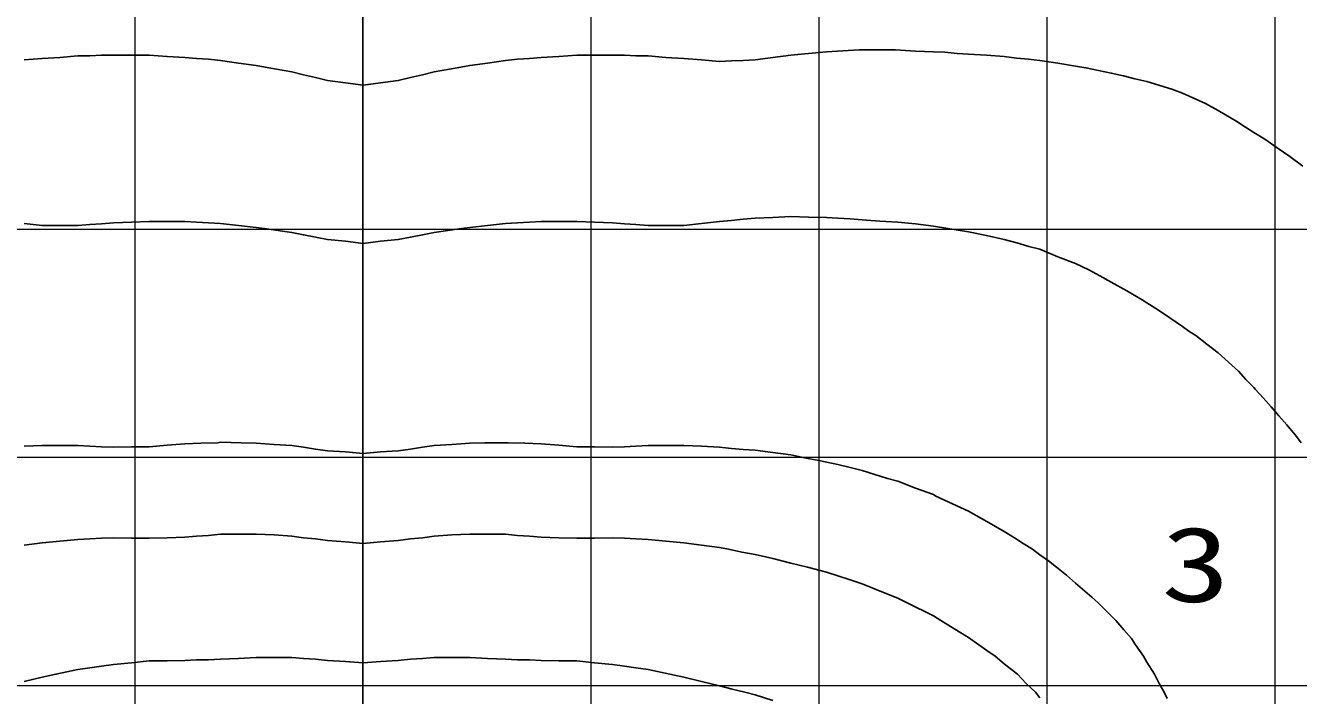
# Model space of a CAD drawing. Units: millimetres on the paper. Extents: x 895 to 1260, y 297 to 554.
# Drawn here: x 1173.79 to 1211.01, y 503.25 to 522.83 of the extents above; entities that cross this region are included whole.
import ezdxf
from ezdxf.enums import TextEntityAlignment as Align

# ---------------------------------------------------------------- set-up
doc = ezdxf.new("R2010")
doc.units = ezdxf.units.MM
doc.layers.add('1_300', color=7, linetype='Continuous', lineweight=13)
doc.styles.add('ＭＳ ゴシック', font='')
doc.styles.get('ＭＳ ゴシック').set_extended_font_data('MS Gothic')

msp = doc.modelspace()

# ---------------------------------------------------------------- linework, layer by layer
at = {"layer": '1_300', "color": 70}
for p, q in [((1176.987, 543.543), (1176.987, 476.884)), ((1190.319, 543.543), (1190.319, 476.884)), ((1196.985, 543.543), (1196.985, 476.884)), ((1203.651, 543.543), (1203.651, 476.884)), ((1210.316, 543.543), (1210.316, 476.884)), ((1136.992, 516.879), (1230.314, 516.879)), ((1136.992, 510.213), (1230.314, 510.213)), ((1136.992, 503.547), (1230.314, 503.547))]:
    msp.add_line(p, q, dxfattribs=at)
at = {"layer": '1_300', "color": 1, "lineweight": 25}
msp.add_line((1183.653, 543.543), (1183.653, 476.884), dxfattribs=at)
at = {"layer": '1_300', "color": 4, "lineweight": 25}
for points in [[(1211.135, 518.713), (1210.75, 519), (1210.379, 519.251), (1210.024, 519.503), (1209.706, 519.706), (1209.453, 519.858), (1209.201, 520.025), (1208.662, 520.345), (1208.291, 520.547), (1207.619, 520.85), (1207.3, 520.967), (1206.576, 521.187), (1206.223, 521.271), (1205.887, 521.355), (1205.532, 521.439), (1204.794, 521.591), (1204.491, 521.641), (1203.97, 521.725), (1203.447, 521.809), (1203.11, 521.842), (1202.758, 521.877), (1202.404, 521.926), (1201.882, 521.961), (1201.361, 521.994), (1201.025, 522.011), (1200.671, 522.045), (1200.334, 522.062), (1199.814, 522.078), (1199.224, 522.112), (1198.738, 522.112), (1198.164, 522.112), (1197.845, 522.096), (1197.524, 522.078), (1197.205, 522.062), (1196.684, 522.011), (1196.162, 521.961), (1195.641, 521.893), (1195.119, 521.827), (1194.767, 521.809), (1194.429, 521.793), (1194.077, 521.776), (1193.555, 521.827), (1193.034, 521.86), (1192.512, 521.893), (1191.991, 521.944), (1191.636, 521.944), (1191.301, 521.961), (1190.947, 521.961), (1190.425, 521.961), (1189.904, 521.961), (1189.382, 521.926), (1188.86, 521.893), (1188.525, 521.86), (1188.171, 521.842), (1187.818, 521.809), (1187.297, 521.725), (1186.775, 521.657), (1186.404, 521.591), (1185.732, 521.472), (1185.397, 521.388), (1185.042, 521.304), (1184.688, 521.22), (1184.167, 521.152), (1183.664, 521.085), (1183.141, 521.152), (1182.62, 521.22), (1182.266, 521.304), (1181.912, 521.388), (1181.576, 521.472), (1180.903, 521.591), (1180.533, 521.657), (1180.012, 521.725), (1179.489, 521.809), (1179.137, 521.842), (1178.784, 521.86), (1178.446, 521.893), (1177.927, 521.926), (1177.404, 521.961), (1176.883, 521.961), (1176.361, 521.961), (1176.008, 521.961), (1175.671, 521.944), (1175.318, 521.944), (1174.796, 521.893), (1174.275, 521.86), (1173.753, 521.827)], [(1211.085, 510.638), (1210.917, 510.856), (1210.75, 511.057), (1210.665, 511.158), (1210.429, 511.427), (1210.209, 511.681), (1209.976, 511.95), (1209.739, 512.201), (1209.706, 512.252), (1209.47, 512.488), (1209.251, 512.723), (1208.965, 512.992), (1208.662, 513.261), (1208.326, 513.515), (1208.007, 513.766), (1207.803, 513.9), (1207.619, 514.035), (1207.249, 514.288), (1206.913, 514.507), (1206.576, 514.725), (1206.441, 514.809), (1205.987, 515.078), (1205.532, 515.331), (1205.197, 515.516), (1204.878, 515.684), (1204.491, 515.87), (1203.97, 516.072), (1203.447, 516.29), (1203.127, 516.375), (1202.775, 516.476), (1202.404, 516.577), (1201.882, 516.694), (1201.361, 516.795), (1201.058, 516.846), (1200.756, 516.897), (1200.334, 516.963), (1199.814, 517.031), (1199.292, 517.082), (1198.771, 517.115), (1198.248, 517.148), (1197.895, 517.182), (1197.543, 517.199), (1197.205, 517.215), (1196.684, 517.232), (1196.162, 517.249), (1195.641, 517.215), (1195.119, 517.199), (1194.767, 517.166), (1194.429, 517.131), (1194.077, 517.097), (1193.555, 517.047), (1193.034, 516.98), (1192.512, 516.98), (1191.991, 516.98), (1191.636, 517.014), (1191.301, 517.031), (1190.947, 517.064), (1190.425, 517.082), (1189.904, 517.097), (1189.382, 517.097), (1188.86, 517.097), (1188.525, 517.082), (1188.171, 517.064), (1187.818, 517.047), (1187.297, 516.98), (1186.775, 516.93), (1186.539, 516.897), (1185.732, 516.778), (1185.397, 516.711), (1185.042, 516.644), (1184.688, 516.577), (1184.167, 516.526), (1183.664, 516.458), (1183.141, 516.526), (1182.62, 516.577), (1182.266, 516.644), (1181.912, 516.711), (1181.576, 516.778), (1180.769, 516.897), (1180.533, 516.93), (1180.012, 516.98), (1179.489, 517.047), (1179.137, 517.064), (1178.784, 517.082), (1178.446, 517.097), (1177.927, 517.097), (1177.404, 517.097), (1176.883, 517.082), (1176.361, 517.064), (1176.008, 517.031), (1175.671, 517.014), (1175.318, 516.98), (1174.796, 516.98), (1174.275, 516.98), (1173.753, 517.047)], [(1207.165, 503.166), (1207.081, 503.351), (1206.929, 503.604), (1206.796, 503.873), (1206.576, 504.227), (1206.474, 504.395), (1206.358, 504.563), (1206.241, 504.731), (1206.122, 504.917), (1205.903, 505.168), (1205.667, 505.439), (1205.532, 505.574), (1205.147, 505.96), (1204.961, 506.128), (1204.76, 506.296), (1204.491, 506.532), (1204.221, 506.767), (1203.934, 507.002), (1203.701, 507.188), (1203.447, 507.357), (1203.228, 507.525), (1202.959, 507.693), (1202.706, 507.86), (1202.404, 508.045), (1201.966, 508.298), (1201.361, 508.634), (1200.89, 508.854), (1200.402, 509.072), (1200.334, 509.123), (1199.814, 509.309), (1199.292, 509.509), (1198.988, 509.593), (1198.248, 509.829), (1197.895, 509.913), (1197.543, 509.998), (1196.986, 510.116), (1196.566, 510.199), (1196.162, 510.283), (1195.641, 510.351), (1195.119, 510.417), (1194.767, 510.435), (1194.429, 510.468), (1194.077, 510.503), (1193.555, 510.536), (1193.034, 510.554), (1192.512, 510.554), (1191.991, 510.554), (1191.636, 510.536), (1191.301, 510.519), (1190.947, 510.503), (1190.425, 510.519), (1189.904, 510.519), (1189.382, 510.569), (1188.86, 510.603), (1188.39, 510.62), (1187.901, 510.638), (1187.649, 510.638), (1187.213, 510.638), (1186.775, 510.62), (1186.254, 510.587), (1185.732, 510.554), (1185.397, 510.503), (1185.042, 510.452), (1184.688, 510.401), (1184.167, 510.369), (1183.664, 510.318), (1183.141, 510.369), (1182.62, 510.401), (1182.266, 510.452), (1181.912, 510.503), (1181.576, 510.554), (1181.055, 510.587), (1180.533, 510.62), (1180.096, 510.638), (1179.489, 510.654), (1179.406, 510.638), (1178.918, 510.62), (1178.446, 510.603), (1177.927, 510.569), (1177.404, 510.519), (1176.883, 510.519), (1176.361, 510.503), (1176.008, 510.519), (1175.671, 510.536), (1175.318, 510.554), (1174.796, 510.554), (1174.275, 510.554), (1173.753, 510.536)], [(1203.447, 503.184), (1203.313, 503.351), (1203.044, 503.604), (1202.791, 503.873), (1202.404, 504.176), (1202.135, 504.395), (1201.899, 504.563), (1201.663, 504.731), (1201.361, 504.949), (1200.957, 505.186), (1200.554, 505.439), (1200.334, 505.574), (1199.561, 505.96), (1199.292, 506.094), (1198.821, 506.279), (1198.248, 506.515), (1197.895, 506.632), (1197.543, 506.751), (1197.205, 506.852), (1196.65, 507.002), (1196.162, 507.121), (1195.641, 507.256), (1195.119, 507.373), (1194.731, 507.441), (1194.346, 507.525), (1194.077, 507.576), (1193.555, 507.642), (1193.034, 507.71), (1192.512, 507.76), (1191.991, 507.811), (1191.636, 507.827), (1191.301, 507.845), (1190.947, 507.86), (1190.425, 507.845), (1189.904, 507.845), (1189.382, 507.86), (1188.86, 507.877), (1188.525, 507.911), (1188.171, 507.928), (1187.818, 507.962), (1187.297, 507.962), (1186.775, 507.962), (1186.254, 507.946), (1185.732, 507.911), (1185.397, 507.86), (1185.042, 507.827), (1184.688, 507.776), (1184.167, 507.743), (1183.664, 507.693), (1183.141, 507.743), (1182.62, 507.776), (1182.266, 507.827), (1181.912, 507.86), (1181.576, 507.911), (1181.055, 507.946), (1180.533, 507.962), (1180.012, 507.962), (1179.489, 507.962), (1179.137, 507.928), (1178.784, 507.911), (1178.446, 507.877), (1177.927, 507.86), (1177.404, 507.845), (1176.883, 507.845), (1176.361, 507.86), (1176.008, 507.845), (1175.671, 507.827), (1175.318, 507.811), (1174.796, 507.76), (1174.275, 507.71), (1173.753, 507.642)], [(1195.641, 503.1), (1195.119, 503.267), (1194.816, 503.351), (1194.446, 503.435), (1194.077, 503.536), (1193.555, 503.655), (1193.034, 503.788), (1192.63, 503.873), (1191.991, 504.008), (1191.636, 504.059), (1191.301, 504.11), (1190.947, 504.16), (1190.425, 504.209), (1189.904, 504.26), (1189.382, 504.26), (1188.86, 504.277), (1188.525, 504.294), (1188.171, 504.294), (1187.818, 504.31), (1187.297, 504.328), (1186.775, 504.361), (1186.254, 504.361), (1185.732, 504.361), (1185.397, 504.328), (1185.042, 504.31), (1184.688, 504.277), (1184.167, 504.244), (1183.664, 504.209), (1183.141, 504.244), (1182.62, 504.277), (1182.266, 504.31), (1181.912, 504.328), (1181.576, 504.361), (1181.055, 504.361), (1180.533, 504.361), (1180.012, 504.328), (1179.489, 504.31), (1179.137, 504.294), (1178.784, 504.294), (1178.446, 504.277), (1177.927, 504.26), (1177.404, 504.26), (1176.883, 504.209), (1176.361, 504.16), (1176.008, 504.11), (1175.671, 504.059), (1175.318, 504.008), (1174.678, 503.873), (1174.275, 503.788), (1173.753, 503.655)]]:
    msp.add_lwpolyline(points, dxfattribs=at)

# ---------------------------------------------------------------- texts
at = {"layer": '1_300', "style": 'ＭＳ ゴシック', "width": 1.35}
msp.add_text('3', height=2.199, dxfattribs=at).set_placement((1206.993, 507.083), align=Align.MIDDLE_LEFT)

doc.saveas('drawing.dxf')
